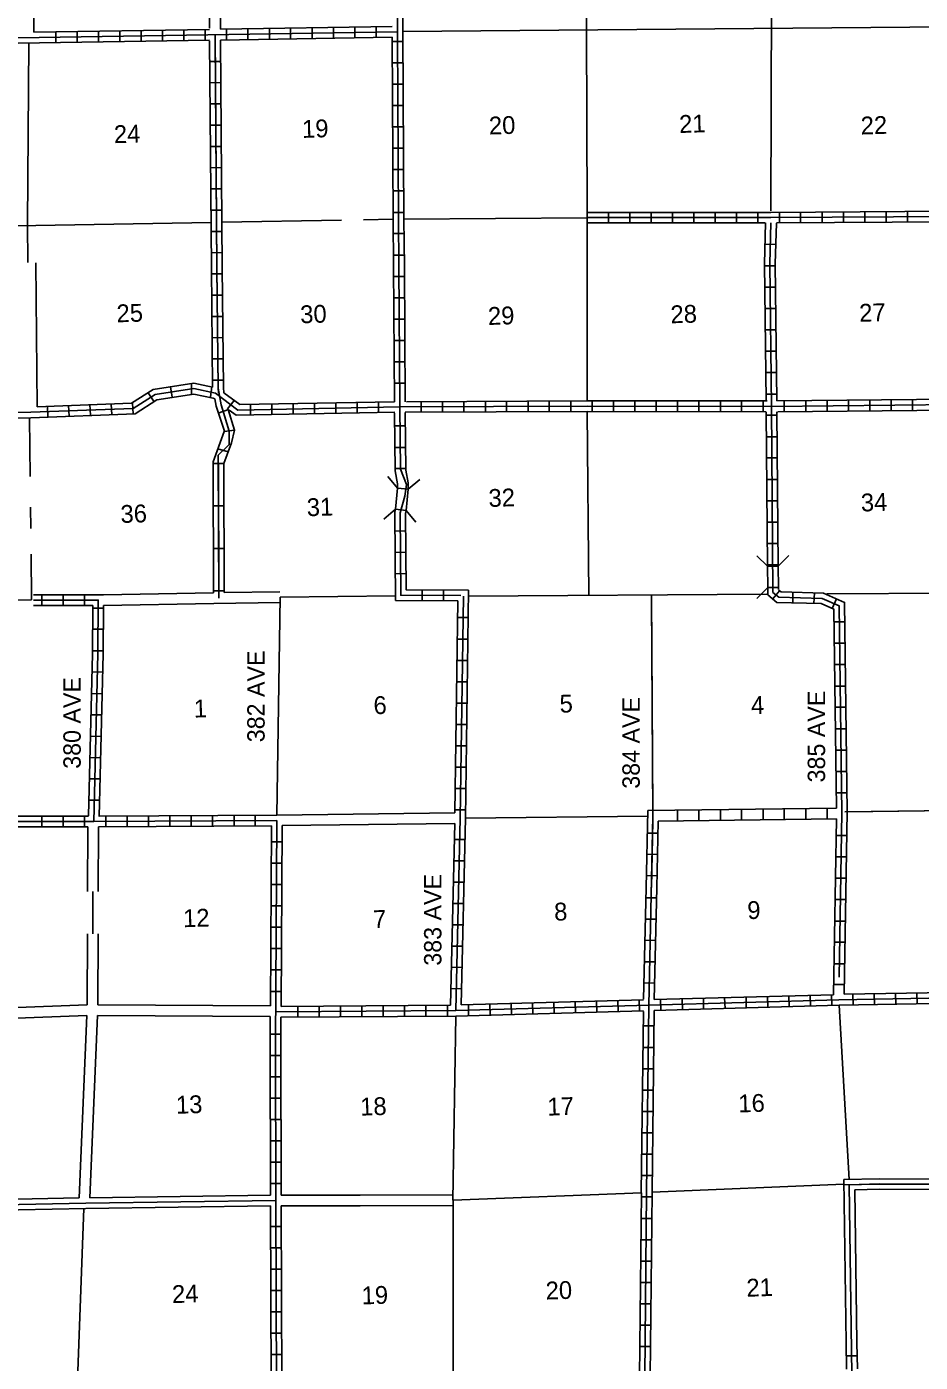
# Model space of a CAD drawing. Extents: x 1557140 to 1961012, y 15613470 to 16163728.
# Drawn here: x 1748415 to 1773515, y 15907825 to 15945330 of the extents above; entities that cross this region are included whole.
import ezdxf

# ---------------------------------------------------------------- set-up
doc = ezdxf.new("R2010")
doc.units = 0
for name, color, linetype in [('L10', 7, 'Continuous'), ('L11', 7, 'Continuous'), ('L13', 7, 'Continuous'), ('L14', 7, 'Continuous'), ('L18', 7, 'Continuous'), ('L30', 7, 'Continuous'), ('L8', 7, 'Continuous'), ('L9', 7, 'Continuous')]:
    doc.layers.add(name, color=color, linetype=linetype)

msp = doc.modelspace()

# ---------------------------------------------------------------- linework, layer by layer
at = {"layer": 'L10'}
for p, q in [((1748611, 15945174), (1748580, 15950211)), ((1753532, 15950285), (1753553, 15945285)), ((1753828, 15950311), (1753854, 15945258)), ((1753965, 15929440), (1755528, 15929458)), ((1753668, 15929136), (1755532, 15929158))]:
    msp.add_line(p, q, dxfattribs=at)
for points in [[(1755437, 15923193), (1760438, 15923251)], [(1755586, 15922895), (1760438, 15922951)], [(1755565, 15912517), (1757784, 15912521)], [(1746281, 15912069), (1750079, 15912142), (1755264, 15912216)], [(1746358, 15912367), (1749887, 15912439)], [(1750187, 15912444), (1755264, 15912517)], [(1755565, 15912216), (1757784, 15912220)]]:
    msp.add_lwpolyline(points, dxfattribs=at)
at = {"layer": 'L11'}
for p, q in [((1750570, 15929376), (1753665, 15929436)), ((1750569, 15929080), (1753668, 15929136)), ((1771436, 15908373), (1771369, 15912959)), ((1771737, 15908374), (1771674, 15912664))]:
    msp.add_line(p, q, dxfattribs=at)
for points in [[(1748708, 15934657), (1748671, 15938697)], [(1750130, 15922860), (1750124, 15921042)], [(1750430, 15922861), (1750424, 15921042)], [(1750121, 15919854), (1750114, 15917861)], [(1750421, 15919854), (1750414, 15917867)], [(1745458, 15917683), (1750114, 15917861)], [(1750414, 15917867), (1755260, 15917836)], [(1745163, 15917372), (1750105, 15917560)], [(1750105, 15917560), (1749887, 15912439)], [(1750406, 15917567), (1750187, 15912444)], [(1750406, 15917567), (1755258, 15917536)], [(1771369, 15912959), (1772371, 15912981), (1776632, 15912965)], [(1757784, 15912521), (1760391, 15912527), (1760393, 15912527)], [(1771674, 15912664), (1772371, 15912686), (1776778, 15912664)], [(1757784, 15912220), (1760391, 15912226)]]:
    msp.add_lwpolyline(points, dxfattribs=at)
at = {"layer": 'L13'}
for p, q in [((1769345, 15950417), (1769319, 15940158)), ((1758980, 15945191), (1774319, 15945327)), ((1757878, 15939909), (1758707, 15939925)), ((1759005, 15939923), (1764157, 15939965)), ((1743258, 15939651), (1753596, 15939836)), ((1753897, 15939841), (1757255, 15939894)), ((1770887, 15929402), (1774456, 15929423)), ((1740190, 15929143), (1748548, 15929233)), ((1755530, 15929308), (1755437, 15923193)), ((1755530, 15929308), (1758772, 15929347)), ((1760829, 15929334), (1769203, 15929392)), ((1766005, 15923318), (1765968, 15929369)), ((1771394, 15923283), (1776463, 15923351)), ((1771465, 15923286), (1776467, 15923349)), ((1771239, 15917857), (1771514, 15912957)), ((1765980, 15912598), (1771367, 15912825))]:
    msp.add_line(p, q, dxfattribs=at)
for points in [[(1764097, 15950385), (1764139, 15945258), (1764155, 15940115)], [(1748479, 15944867), (1748437, 15939793), (1748448, 15938707)], [(1764155, 15939820), (1764155, 15934825)], [(1748495, 15934350), (1748511, 15932702)], [(1764155, 15934524), (1764203, 15929360)], [(1748522, 15931836), (1748532, 15931240)], [(1748538, 15930516), (1748548, 15929233)], [(1760737, 15923106), (1765859, 15923159)], [(1750274, 15921042), (1750271, 15919854)], [(1760470, 15917548), (1760387, 15912376)], [(1760391, 15912376), (1765683, 15912582)], [(1760391, 15912376), (1760396, 15907200)], [(1750021, 15912142), (1749836, 15907073), (1749921, 15901956)]]:
    msp.add_lwpolyline(points, dxfattribs=at)
at = {"layer": 'L18'}
for p, q in [((1758831, 15932375), (1758560, 15932701)), ((1759130, 15932347), (1759461, 15932619)), ((1758771, 15931777), (1758831, 15932375)), ((1758831, 15932375), (1759130, 15932347)), ((1759075, 15931745), (1759130, 15932347)), ((1758771, 15931777), (1758446, 15931501)), ((1758771, 15931777), (1759075, 15931745)), ((1759075, 15931745), (1759346, 15931419)), ((1769219, 15930184), (1768923, 15930474)), ((1769219, 15930184), (1769520, 15930184)), ((1769229, 15929582), (1769219, 15930184)), ((1769520, 15930184), (1769821, 15930485)), ((1769530, 15929582), (1769520, 15930184)), ((1769229, 15929582), (1768928, 15929275)), ((1769229, 15929582), (1769530, 15929582))]:
    msp.add_line(p, q, dxfattribs=at)
at = {"layer": 'L8'}
for p, q in [((1743120, 15944936), (1758828, 15945184)), ((1748611, 15945174), (1753548, 15945253)), ((1749229, 15945184), (1749229, 15944883)), ((1749831, 15945195), (1749831, 15944894)), ((1750428, 15945200), (1750428, 15944899)), ((1751030, 15945211), (1751030, 15944910)), ((1751632, 15945216), (1751632, 15944915)), ((1752228, 15945226), (1752228, 15944926)), ((1752830, 15945242), (1752830, 15944941)), ((1753432, 15945253), (1753432, 15944952)), ((1753854, 15945258), (1758680, 15945332)), ((1754029, 15945258), (1754029, 15944957)), ((1754630, 15945269), (1754630, 15944968)), ((1755232, 15945274), (1755232, 15944973)), ((1755829, 15945285), (1755829, 15944984)), ((1756431, 15945290), (1756431, 15944994)), ((1757028, 15945311), (1757028, 15945010)), ((1757629, 15945316), (1757629, 15945015)), ((1758231, 15945327), (1758231, 15945026)), ((1743274, 15944783), (1753548, 15944952)), ((1753854, 15944952), (1758680, 15945037)), ((1758680, 15944915), (1758981, 15944915)), ((1753560, 15944353), (1753858, 15944355)), ((1758680, 15944318), (1758981, 15944318)), ((1753565, 15943756), (1753863, 15943759)), ((1758691, 15943716), (1758986, 15943716)), ((1753570, 15943160), (1753868, 15943162)), ((1758691, 15943120), (1758986, 15943120)), ((1753575, 15942563), (1753873, 15942566)), ((1758691, 15942518), (1758986, 15942518)), ((1753580, 15941967), (1753878, 15941969)), ((1758696, 15941916), (1758997, 15941916)), ((1753585, 15941370), (1753883, 15941372)), ((1758696, 15941319), (1758997, 15941319)), ((1753590, 15940773), (1753888, 15940776)), ((1758707, 15940717), (1759007, 15940717)), ((1753595, 15940177), (1753893, 15940179)), ((1758707, 15940115), (1759007, 15940115)), ((1764155, 15939820), (1764155, 15940115)), ((1764757, 15939820), (1764757, 15940115)), ((1765354, 15939820), (1765354, 15940115)), ((1765956, 15939820), (1765956, 15940115)), ((1766552, 15939820), (1766552, 15940115)), ((1767154, 15939820), (1767154, 15940115)), ((1767756, 15939820), (1767756, 15940115)), ((1768353, 15939820), (1768353, 15940115)), ((1768955, 15939820), (1768955, 15940115)), ((1769557, 15939820), (1769557, 15940115)), ((1770153, 15939825), (1770153, 15940126)), ((1770755, 15939825), (1770755, 15940126)), ((1771357, 15939836), (1771357, 15940131)), ((1771954, 15939836), (1771954, 15940131)), ((1772556, 15939841), (1772556, 15940142)), ((1773152, 15939841), (1773152, 15940142)), ((1753600, 15939580), (1753898, 15939583)), ((1758712, 15939519), (1759013, 15939519)), ((1769155, 15939223), (1769456, 15939218)), ((1753605, 15938984), (1753903, 15938986)), ((1758722, 15938917), (1759023, 15938917)), ((1769140, 15938616), (1769440, 15938616)), ((1753610, 15938387), (1753908, 15938390)), ((1758722, 15938315), (1759023, 15938315)), ((1753615, 15937790), (1753914, 15937793)), ((1758728, 15937718), (1759029, 15937718)), ((1769145, 15938019), (1769446, 15938019)), ((1769155, 15937417), (1769456, 15937417)), ((1753621, 15937194), (1753919, 15937196)), ((1758728, 15937116), (1759029, 15937116)), ((1753627, 15936597), (1753925, 15936600)), ((1769161, 15936815), (1769462, 15936815)), ((1758738, 15936520), (1759039, 15936520)), ((1769171, 15936219), (1769472, 15936219)), ((1753632, 15936000), (1753930, 15936003)), ((1758738, 15935918), (1759039, 15935918)), ((1753638, 15935404), (1753936, 15935407)), ((1769182, 15935617), (1769477, 15935617)), ((1751822, 15935052), (1751991, 15934798)), ((1752455, 15935216), (1752497, 15934925)), ((1753047, 15935311), (1753047, 15935015)), ((1753611, 15935216), (1753580, 15934936)), ((1758738, 15935316), (1759039, 15935316)), ((1748997, 15934666), (1749007, 15934365)), ((1749588, 15934693), (1749604, 15934392)), ((1750190, 15934719), (1750206, 15934418)), ((1750787, 15934735), (1750803, 15934434)), ((1751389, 15934761), (1751404, 15934460)), ((1754240, 15934835), (1754055, 15934603)), ((1754699, 15934724), (1754699, 15934424)), ((1755296, 15934735), (1755296, 15934434)), ((1755898, 15934740), (1755898, 15934445)), ((1756494, 15934761), (1756494, 15934460)), ((1757096, 15934767), (1757096, 15934466)), ((1757698, 15934777), (1757698, 15934476)), ((1758295, 15934793), (1758295, 15934492)), ((1759498, 15934503), (1759498, 15934798)), ((1760095, 15934508), (1760095, 15934809)), ((1760697, 15934508), (1760697, 15934809)), ((1761299, 15934508), (1761299, 15934809)), ((1761896, 15934519), (1761896, 15934820)), ((1762497, 15934519), (1762497, 15934820)), ((1763094, 15934519), (1763094, 15934820)), ((1763696, 15934524), (1763696, 15934825)), ((1764298, 15934524), (1764298, 15934825)), ((1764894, 15934524), (1764894, 15934825)), ((1765496, 15934524), (1765496, 15934825)), ((1766098, 15934524), (1766098, 15934825)), ((1766695, 15934524), (1766695, 15934825)), ((1767297, 15934519), (1767297, 15934820)), ((1767899, 15934519), (1767899, 15934820)), ((1768495, 15934519), (1768495, 15934820)), ((1769097, 15934519), (1769097, 15934820)), ((1769182, 15935015), (1769477, 15935015)), ((1769694, 15934519), (1769694, 15934820)), ((1770296, 15934524), (1770296, 15934825)), ((1770898, 15934534), (1770898, 15934835)), ((1771494, 15934534), (1771494, 15934835)), ((1772096, 15934540), (1772096, 15934841)), ((1772698, 15934550), (1772698, 15934851)), ((1773295, 15934561), (1773295, 15934856)), ((1754081, 15934577), (1753791, 15934482)), ((1769187, 15934418), (1769488, 15934418)), ((1754256, 15934001), (1753965, 15933959)), ((1758754, 15934117), (1759055, 15934117)), ((1769198, 15933816), (1769499, 15933816)), ((1754071, 15933394), (1753780, 15933473)), ((1758754, 15933515), (1759055, 15933515)), ((1769198, 15933220), (1769499, 15933220)), ((1758765, 15932919), (1759066, 15932919)), ((1769203, 15932618), (1769504, 15932618)), ((1769213, 15932016), (1769514, 15932016)), ((1769213, 15931419), (1769514, 15931419)), ((1758754, 15931166), (1759055, 15931176)), ((1758765, 15930569), (1759066, 15930574)), ((1769219, 15930817), (1769520, 15930817)), ((1769219, 15930215), (1769520, 15930215)), ((1758765, 15929967), (1759066, 15929978)), ((1759520, 15929217), (1759520, 15929518)), ((1760122, 15929207), (1760122, 15929508)), ((1760829, 15929508), (1760737, 15923106)), ((1769372, 15929260), (1769557, 15929492)), ((1769931, 15929149), (1769937, 15929450)), ((1770528, 15929133), (1770539, 15929434)), ((1748838, 15929376), (1748838, 15929075)), ((1749440, 15929376), (1749440, 15929075)), ((1750037, 15929376), (1750037, 15929075)), ((1760528, 15929207), (1760438, 15923251)), ((1760681, 15929334), (1760586, 15923108)), ((1771040, 15928990), (1771162, 15929265)), ((1750570, 15929006), (1750269, 15929006)), ((1760512, 15928735), (1760813, 15928735)), ((1750565, 15928410), (1750264, 15928410)), ((1771098, 15928615), (1771394, 15928615)), ((1760512, 15928135), (1760813, 15928135)), ((1771104, 15928019), (1771405, 15928019)), ((1750565, 15927808), (1750264, 15927808)), ((1760512, 15927535), (1760813, 15927535)), ((1750549, 15927200), (1750248, 15927211)), ((1771114, 15927417), (1771415, 15927417)), ((1760496, 15926931), (1760797, 15926931)), ((1771114, 15926815), (1771415, 15926815)), ((1750539, 15926598), (1750238, 15926609)), ((1760481, 15926333), (1760782, 15926333)), ((1771119, 15926218), (1771420, 15926218)), ((1750523, 15926002), (1750222, 15926007)), ((1760481, 15925733), (1760782, 15925733)), ((1750507, 15925400), (1750206, 15925410)), ((1771130, 15925616), (1771431, 15925616)), ((1760481, 15925133), (1760782, 15925133)), ((1771135, 15925014), (1771436, 15925014)), ((1750491, 15924798), (1750190, 15924809)), ((1760465, 15924534), (1760766, 15924534)), ((1750481, 15924207), (1750180, 15924207)), ((1771146, 15924418), (1771447, 15924418)), ((1760465, 15923934), (1760766, 15923934)), ((1771156, 15923816), (1771452, 15923816)), ((1750465, 15923610), (1750164, 15923610)), ((1748838, 15923161), (1748838, 15922860)), ((1749440, 15923161), (1749440, 15922860)), ((1750037, 15923161), (1750037, 15922860)), ((1750639, 15923161), (1750639, 15922860)), ((1751241, 15923166), (1751241, 15922865)), ((1751837, 15923166), (1751837, 15922865)), ((1752439, 15923177), (1752439, 15922876)), ((1753036, 15923177), (1753036, 15922876)), ((1753638, 15923182), (1753638, 15922881)), ((1754240, 15923182), (1754240, 15922881)), ((1754836, 15923193), (1754836, 15922892)), ((1760438, 15923335), (1760739, 15923335)), ((1760586, 15923108), (1760470, 15917702)), ((1760743, 15923106), (1760623, 15917860)), ((1765863, 15923316), (1771162, 15923383)), ((1766156, 15923019), (1771162, 15923082)), ((1766695, 15923024), (1766695, 15923325)), ((1767297, 15923034), (1767297, 15923335)), ((1767899, 15923040), (1767899, 15923341)), ((1768495, 15923050), (1768495, 15923351)), ((1769097, 15923061), (1769097, 15923357)), ((1769694, 15923066), (1769694, 15923367)), ((1770296, 15923077), (1770296, 15923378)), ((1770898, 15923082), (1770898, 15923383)), ((1760438, 15922951), (1760322, 15917849)), ((1765843, 15922687), (1766142, 15922680)), ((1755290, 15922443), (1755586, 15922443)), ((1760422, 15922506), (1760723, 15922506)), ((1771156, 15922617), (1771452, 15922617)), ((1760412, 15921910), (1760713, 15921910)), ((1765830, 15922090), (1766128, 15922083)), ((1771146, 15922015), (1771447, 15922015)), ((1755280, 15921841), (1755581, 15921841)), ((1755280, 15921244), (1755581, 15921244)), ((1760396, 15921308), (1760697, 15921308)), ((1765816, 15921494), (1766114, 15921487)), ((1771130, 15921419), (1771431, 15921419)), ((1765803, 15920870), (1766104, 15920870)), ((1771119, 15920817), (1771420, 15920817)), ((1755269, 15920643), (1755570, 15920643)), ((1760391, 15920711), (1760686, 15920711)), ((1755269, 15920041), (1755570, 15920041)), ((1760370, 15920109), (1760671, 15920109)), ((1765787, 15920268), (1766088, 15920268)), ((1771114, 15920215), (1771415, 15920215)), ((1765782, 15919676), (1766077, 15919666)), ((1755269, 15919444), (1755570, 15919444)), ((1760364, 15919507), (1760665, 15919507)), ((1771104, 15919618), (1771405, 15919618)), ((1760349, 15918916), (1760644, 15918911)), ((1765766, 15919074), (1766061, 15919069)), ((1771098, 15919016), (1771394, 15919016)), ((1755264, 15918842), (1755565, 15918842)), ((1755264, 15918240), (1755565, 15918240)), ((1760338, 15918319), (1760639, 15918309)), ((1765755, 15918478), (1766056, 15918467)), ((1771098, 15918436), (1771394, 15918436)), ((1771632, 15917860), (1771621, 15918161)), ((1772228, 15917865), (1772223, 15918166)), ((1772830, 15917876), (1772820, 15918177)), ((1773432, 15917892), (1773421, 15918193)), ((1756030, 15917517), (1756030, 15917818)), ((1756632, 15917527), (1756632, 15917823)), ((1757228, 15917527), (1757228, 15917823)), ((1757830, 15917533), (1757830, 15917834)), ((1758432, 15917533), (1758432, 15917834)), ((1759029, 15917543), (1759029, 15917844)), ((1759630, 15917543), (1759630, 15917844)), ((1760232, 15917548), (1760232, 15917849)), ((1760829, 15917559), (1760824, 15917860)), ((1761431, 15917575), (1761420, 15917876)), ((1762028, 15917591), (1762022, 15917892)), ((1762629, 15917607), (1762619, 15917907)), ((1763231, 15917628), (1763221, 15917923)), ((1763828, 15917643), (1763823, 15917944)), ((1764430, 15917659), (1764419, 15917960)), ((1765032, 15917675), (1765021, 15917976)), ((1765628, 15917691), (1765623, 15917992)), ((1766041, 15917702), (1771239, 15917854)), ((1766230, 15917707), (1766220, 15918008)), ((1766832, 15917723), (1766822, 15918024)), ((1767429, 15917744), (1767424, 15918040)), ((1768031, 15917760), (1768020, 15918061)), ((1768627, 15917775), (1768622, 15918076)), ((1769229, 15917791), (1769219, 15918092)), ((1769831, 15917807), (1769821, 15918108)), ((1770428, 15917823), (1770422, 15918124)), ((1771030, 15917844), (1771019, 15918140)), ((1765980, 15912598), (1766041, 15917702)), ((1755254, 15917042), (1755554, 15917042)), ((1765729, 15917269), (1766030, 15917269)), ((1765723, 15916667), (1766019, 15916667)), ((1755254, 15916440), (1755554, 15916440)), ((1765723, 15916065), (1766019, 15916065)), ((1755254, 15915843), (1755554, 15915843)), ((1755254, 15915241), (1755554, 15915241)), ((1765713, 15915468), (1766014, 15915468)), ((1765702, 15914866), (1766003, 15914866)), ((1755254, 15914644), (1755554, 15914644)), ((1755264, 15914042), (1755565, 15914042)), ((1765697, 15914270), (1765998, 15914270)), ((1765686, 15913668), (1765987, 15913668)), ((1755264, 15913441), (1755565, 15913441)), ((1765686, 15913066), (1765987, 15913066)), ((1755264, 15912844), (1755565, 15912844)), ((1771595, 15907485), (1771521, 15912807)), ((1765671, 15912467), (1765972, 15912467)), ((1765671, 15911867), (1765972, 15911867)), ((1755264, 15911640), (1755565, 15911640)), ((1755269, 15911043), (1755570, 15911043)), ((1765665, 15911265), (1765961, 15911265)), ((1765665, 15910669), (1765961, 15910669)), ((1755269, 15910442), (1755570, 15910442)), ((1765655, 15910067), (1765956, 15910067)), ((1755269, 15909840), (1755570, 15909840)), ((1755269, 15909243), (1755570, 15909243)), ((1765644, 15909465), (1765945, 15909465)), ((1765644, 15908868), (1765945, 15908868)), ((1755269, 15908641), (1755570, 15908641)), ((1755280, 15908044), (1755581, 15908044)), ((1765639, 15908266), (1765940, 15908266))]:
    msp.add_line(p, q, dxfattribs=at)
for points in [[(1760613, 15929360), (1758923, 15929365), (1758907, 15931678), (1759039, 15932143), (1759081, 15932475), (1758912, 15932903), (1758897, 15934651), (1758870, 15938611), (1758854, 15939925), (1758828, 15945036), (1758807, 15950290), (1758796, 15955765), (1758754, 15961119)], [(1758982, 15945191), (1758955, 15950274)], [(1759008, 15939923), (1758980, 15945191)], [(1753638, 15935210), (1753606, 15938574), (1753553, 15944936)], [(1753806, 15935036), (1753789, 15935191), (1753757, 15938572), (1753704, 15944951)], [(1753812, 15929286), (1753796, 15933294), (1754102, 15933595), (1754102, 15933975), (1753881, 15934709), (1753791, 15935184), (1753754, 15938574), (1753706, 15945116)], [(1753897, 15939841), (1753854, 15944952)], [(1758749, 15934798), (1758722, 15938611), (1758707, 15939925), (1758680, 15945037)], [(1759044, 15934798), (1759023, 15938611), (1759005, 15939923)], [(1764155, 15940115), (1769319, 15940115), (1774340, 15940152)], [(1764155, 15939968), (1769319, 15939968), (1774488, 15939999), (1779778, 15940068), (1783136, 15940110), (1783622, 15939983), (1784045, 15940115), (1785095, 15940131)], [(1753955, 15935052), (1753939, 15935200), (1753907, 15938574), (1753897, 15939841)], [(1764155, 15939820), (1769161, 15939820)], [(1769171, 15939820), (1769140, 15938669), (1769187, 15934825)], [(1769319, 15939820), (1769287, 15938669), (1769340, 15934666), (1769377, 15929444)], [(1769472, 15939809), (1769440, 15938669), (1769488, 15934825)], [(1769477, 15939820), (1774356, 15939851)], [(1743363, 15934445), (1748532, 15934503), (1751404, 15934608), (1752022, 15934999), (1753105, 15935168), (1753722, 15935041), (1754345, 15934566), (1758897, 15934651)], [(1748708, 15934657), (1751357, 15934761), (1751969, 15935142), (1753105, 15935316), (1753638, 15935210)], [(1753955, 15935052), (1754398, 15934719), (1758749, 15934798)], [(1743205, 15934292), (1748532, 15934350), (1751457, 15934460), (1752070, 15934856), (1753105, 15935015), (1753654, 15934899), (1753696, 15934878)], [(1753970, 15933969), (1753738, 15934677), (1753696, 15934878)], [(1758897, 15934651), (1764155, 15934677), (1769340, 15934666), (1774536, 15934719), (1779847, 15934783), (1785127, 15934899)], [(1759087, 15934798), (1764155, 15934825), (1769213, 15934820)], [(1769488, 15934820), (1774388, 15934867)], [(1754171, 15933642), (1754256, 15934001), (1754071, 15934582)], [(1754097, 15934566), (1754298, 15934418), (1758754, 15934503)], [(1758765, 15932861), (1758749, 15934482)], [(1759044, 15934503), (1764155, 15934524), (1769187, 15934519)], [(1759066, 15932878), (1759044, 15934492)], [(1769187, 15934503), (1769219, 15930184)], [(1769488, 15934519), (1769520, 15930184)], [(1769514, 15934519), (1774388, 15934566)], [(1753649, 15933111), (1753965, 15933959)], [(1753949, 15933067), (1754171, 15933642)], [(1758765, 15932861), (1758827, 15932494), (1758827, 15932380)], [(1759066, 15932878), (1759127, 15932519), (1759127, 15932348)], [(1758772, 15929217), (1758754, 15931694), (1758773, 15931777)], [(1760829, 15929508), (1759071, 15929518), (1759055, 15931657), (1759078, 15931743)], [(1769229, 15929582), (1769229, 15929376)], [(1771236, 15918641), (1771315, 15923251), (1771236, 15929070), (1770760, 15929275), (1769546, 15929307), (1769377, 15929444)], [(1769530, 15929576), (1769530, 15929524)], [(1771465, 15923286), (1771389, 15929165), (1770797, 15929423), (1769604, 15929460), (1769535, 15929508)], [(1748606, 15929376), (1750570, 15929376)], [(1748606, 15929228), (1750422, 15929228), (1750412, 15927723), (1750296, 15923008)], [(1748606, 15929075), (1750269, 15929075), (1750264, 15927723), (1750148, 15923166)], [(1750569, 15929080), (1750565, 15927723), (1750449, 15923151)], [(1760528, 15929207), (1758772, 15929217)], [(1765813, 15901967), (1765782, 15907427), (1765829, 15912590), (1765887, 15917849), (1766003, 15923161), (1765961, 15929265)], [(1771162, 15923383), (1771088, 15928969), (1770729, 15929128), (1769488, 15929159), (1769229, 15929376)], [(1739974, 15922591), (1745238, 15923008), (1750296, 15923008), (1755438, 15923040)], [(1745361, 15923161), (1750153, 15923161)], [(1750465, 15923161), (1755437, 15923193)], [(1755438, 15923040), (1755407, 15916778), (1755412, 15912369), (1755428, 15907094), (1760248, 15907052)], [(1765812, 15921152), (1765863, 15923316)], [(1771077, 15918140), (1771162, 15923082)], [(1771378, 15918161), (1771465, 15923286)], [(1745372, 15922860), (1750130, 15922860)], [(1750430, 15922861), (1755290, 15922892)], [(1755290, 15922892), (1755260, 15917836)], [(1755586, 15922895), (1755565, 15917818)], [(1765963, 15921156), (1766006, 15923022)], [(1766113, 15921152), (1766156, 15923019)], [(1765739, 15918018), (1765812, 15921152)], [(1766040, 15918008), (1766113, 15921152)], [(1771378, 15918161), (1776633, 15918251)], [(1755428, 15917665), (1760470, 15917702), (1765887, 15917849), (1771230, 15918003), (1776790, 15918103), (1781938, 15918108), (1786996, 15918140)], [(1755565, 15917818), (1760322, 15917849)], [(1760623, 15917860), (1765739, 15918003)], [(1766040, 15918008), (1771077, 15918140)], [(1771239, 15917857), (1776637, 15917950)], [(1755258, 15917536), (1755254, 15916778), (1755264, 15912517)], [(1755554, 15917517), (1760470, 15917548), (1765739, 15917691)], [(1755554, 15917517), (1755554, 15916778), (1755565, 15912517)], [(1765679, 15912582), (1765739, 15917675)], [(1765628, 15907416), (1765683, 15912582)], [(1765929, 15907432), (1765984, 15912598)], [(1771521, 15912807), (1772371, 15912833), (1776779, 15912818), (1782006, 15912791), (1786938, 15912802)], [(1740106, 15912036), (1745396, 15912200), (1750079, 15912290), (1755412, 15912369)], [(1755264, 15912216), (1755279, 15907244)], [(1755565, 15912216), (1755581, 15907242), (1760396, 15907200)]]:
    msp.add_lwpolyline(points, dxfattribs=at)
at = {"layer": 'L9'}
for p, q in [((1753650, 15933065), (1753949, 15933067)), ((1753655, 15931872), (1753954, 15931873)), ((1753661, 15930679), (1753959, 15930680)), ((1753666, 15929486), (1753964, 15929487)), ((1771447, 15907627), (1771436, 15908373)), ((1771748, 15907643), (1771737, 15908374)), ((1771436, 15908007), (1771737, 15908007))]:
    msp.add_line(p, q, dxfattribs=at)
for points in [[(1753665, 15929436), (1753649, 15933111)], [(1753816, 15929288), (1753799, 15933066)], [(1753965, 15929440), (1753949, 15933067)], [(1771372, 15912809), (1772372, 15912831), (1776631, 15912815)]]:
    msp.add_lwpolyline(points, dxfattribs=at)

# ---------------------------------------------------------------- texts
at = {"layer": 'L14'}
for s, p in [('24', (1750871, 15942058)), ('19', (1756156, 15942206)), ('20', (1761405, 15942301)), ('21', (1766748, 15942344)), ('22', (1771848, 15942301)), ('25', (1750945, 15937027)), ('30', (1756104, 15937000)), ('29', (1761378, 15936953)), ('28', (1766505, 15937000)), ('27', (1771806, 15937042)), ('31', (1756288, 15931583)), ('32', (1761394, 15931842)), ('34', (1771853, 15931715)), ('36', (1751056, 15931393)), ('1', (1753115, 15925928)), ('6', (1758163, 15926023)), ('5', (1763390, 15926065)), ('4', (1768765, 15926023)), ('9', (1768664, 15920268)), ('12', (1752814, 15920041)), ('7', (1758150, 15920016)), ('8', (1763237, 15920225)), ('13', (1752614, 15914803)), ('18', (1757788, 15914750)), ('17', (1763047, 15914750)), ('16', (1768411, 15914840)), ('24', (1752503, 15909486)), ('19', (1757830, 15909449)), ('20', (1762999, 15909586)), ('21', (1768638, 15909665))]:
    msp.add_text(s, height=500, rotation=1.7657, dxfattribs=at).set_placement(p)
at = {"layer": 'L30'}
for s, p in [('382 AVE', (1755098, 15925237)), ('380 AVE', (1749932, 15924491)), ('384 AVE', (1765635, 15923931)), ('385 AVE', (1770841, 15924108)), ('383 AVE', (1760064, 15918961))]:
    msp.add_text(s, height=488, rotation=90, dxfattribs=at).set_placement(p)

doc.saveas('drawing.dxf')
